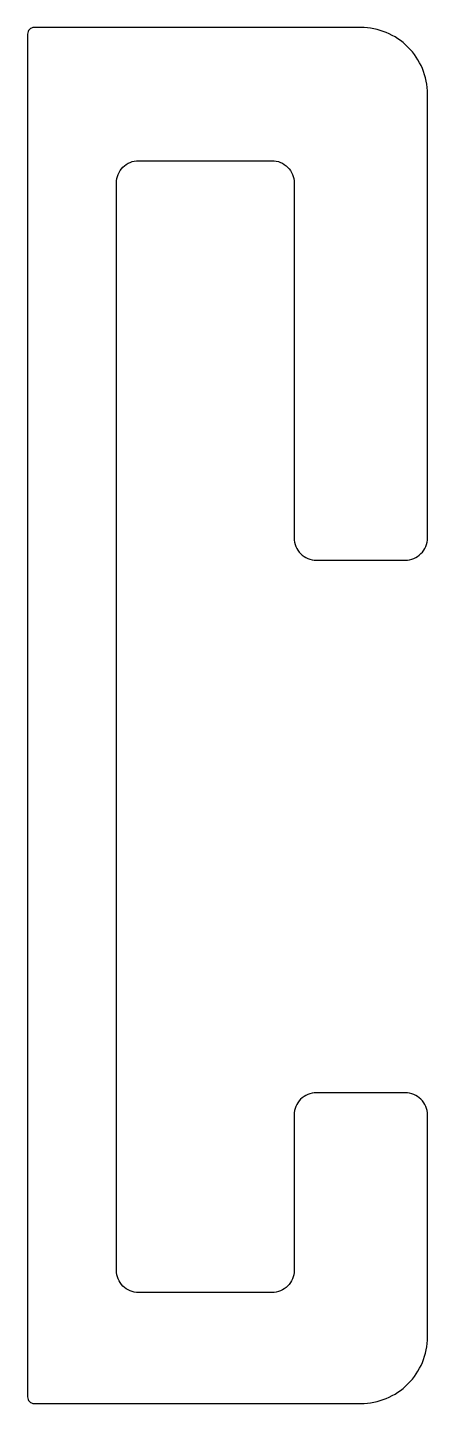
# Model space of a CAD drawing. Extents: x 62.8 to 71.8, y 247.2 to 278.2.
import ezdxf

# ---------------------------------------------------------------- set-up
doc = ezdxf.new("R2010")
doc.units = 0
doc.header["$LTSCALE"] = 15
doc.layers.get('0').update_dxf_attribs({"linetype": 'CONTINUOUS'})

msp = doc.modelspace()

# ---------------------------------------------------------------- linework, layer by layer
at = {"color": 0, "linetype": 'BYBLOCK'}
msp.add_lwpolyline([(68.807, 250.189, -0.414214), (68.307, 249.689), (65.307, 249.689, -0.414214), (64.807, 250.189), (64.807, 274.689, -0.414214), (65.307, 275.189), (68.307, 275.189, -0.414214), (68.807, 274.689), (68.807, 266.689, 0.414214), (69.307, 266.189), (71.307, 266.189, 0.414214), (71.807, 266.689), (71.807, 276.689, 0.414214), (70.307, 278.189), (62.957, 278.189, 0.414214), (62.807, 278.039), (62.807, 247.339, 0.414214), (62.957, 247.189), (70.307, 247.189, 0.414214), (71.807, 248.689), (71.807, 253.689, 0.414214), (71.307, 254.189), (69.307, 254.189, 0.414214), (68.807, 253.689)], format="xyb", close=True, dxfattribs=at)

doc.saveas('drawing.dxf')
